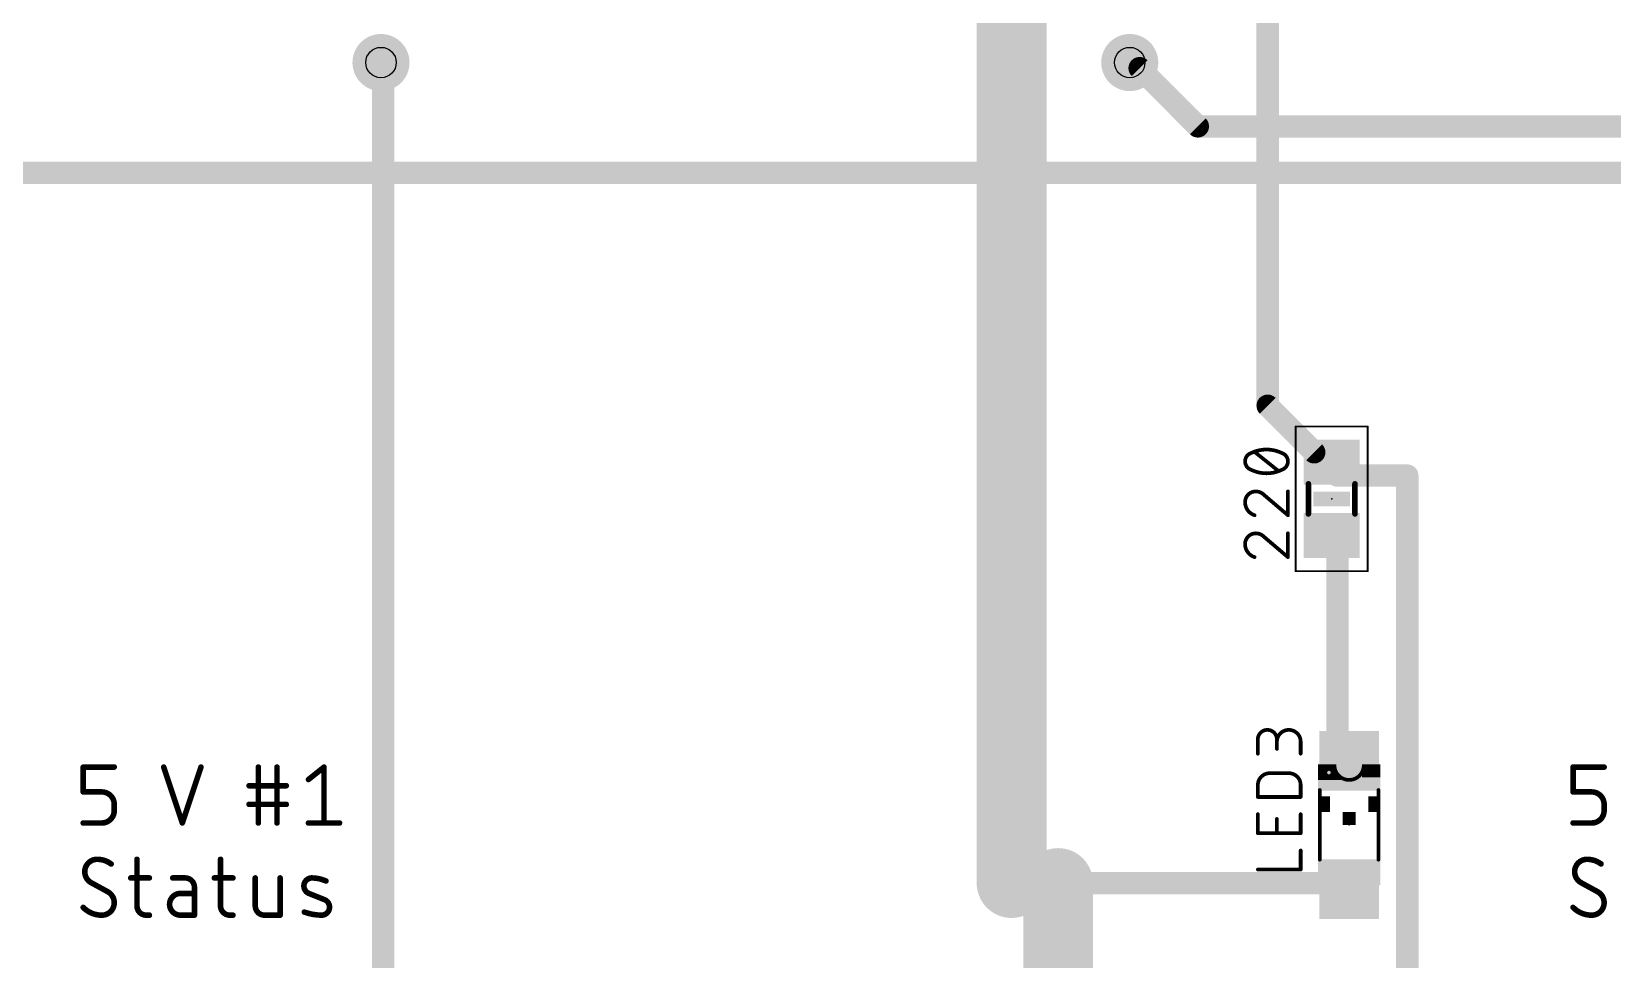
# Model space of a CAD drawing. Extents: x -9 to 239, y 2 to 147.
# Drawn here: x 35.5 to 78.62, y 75.07 to 100.37 of the extents above; entities that cross this region are included whole.
import ezdxf

# ---------------------------------------------------------------- set-up
doc = ezdxf.new("R2010")
doc.units = 0
for name, color, linetype in [('1', 12, 'CONTINUOUS'), ('16', 132, 'CONTINUOUS'), ('17', 110, 'CONTINUOUS'), ('21', 40, 'CONTINUOUS'), ('23', 53, 'CONTINUOUS'), ('25', 253, 'CONTINUOUS'), ('27', 253, 'CONTINUOUS'), ('29', 253, 'CONTINUOUS'), ('30', 253, 'CONTINUOUS'), ('31', 253, 'CONTINUOUS'), ('35', 253, 'CONTINUOUS'), ('39', 12, 'CONTINUOUS'), ('44', 253, 'CONTINUOUS'), ('51', 253, 'CONTINUOUS')]:
    doc.layers.add(name, color=color, linetype=linetype)

# ---------------------------------------------------------------- blocks, each defined once
blk = doc.blocks.new('RECT')
blk.add_solid([(-0.5, -0.5), (0.5, -0.5), (-0.5, 0.5), (0.5, 0.5)])
blk = doc.blocks.new('ROUNDP')
at = {"const_width": 0.5}
blk.add_lwpolyline([(0, -0.25, 1), (0, 0.25, 1), (0, -0.25)], format="xyb", dxfattribs=at)

msp = doc.modelspace()

# ---------------------------------------------------------------- linework, layer by layer
at = {"layer": '1'}
for points, const_width in [([(62.23, 120.65), (62.23, 77.1525)], 1.905), ([(69.215, 119.38), (69.215, 90.17)], 0.6096), ([(45.085, 99.3775), (45.029, 99.53)], 0.6096), ([(45.085, 99.3775), (45.085, 73.66)], 0.6096), ([(69.215, 90.17), (70.485, 88.9)], 0.6096), ([(70.485, 88.9), (70.9611, 88.63)], 0.6096), ([(71.12, 88.265), (70.9611, 88.63)], 0.6096), ([(73.025, 88.265), (71.12, 88.265)], 0.6096), ([(73.025, 50.8), (73.025, 88.265)], 0.6096), ([(71.12, 86.36), (70.9611, 86.63)], 0.6096), ([(71.12, 80.645), (71.12, 86.36)], 0.6096), ([(71.12, 80.645), (71.4365, 80.49)], 0.6096), ([(63.5, 77.1525), (63.5, 64.77)], 1.905), ([(62.23, 77.1525), (63.5, 77.1525)], 0.6096), ([(63.5, 77.1525), (71.12, 77.1525)], 0.6096), ([(71.12, 77.1525), (71.4365, 76.99)], 0.6096)]:
    msp.add_lwpolyline(points, dxfattribs=dict(at, const_width=const_width))
for points, const_width in [([(45.1721, 99.5825, 1), (44.886, 99.4775)], 0.3048), ([(45.2374, 99.3775, 1), (44.9326, 99.3775)], 0.3048), ([(44.9419, 99.325, 1), (45.2281, 99.43)], 0.3048), ([(69.3228, 90.2778, 1), (69.1072, 90.0622)], 0.3048), ([(69.0626, 90.17, 1), (69.3674, 90.17)], 0.3048), ([(70.5602, 89.0326, 1), (70.4098, 88.7674)], 0.3048), ([(70.3772, 88.7922, 1), (70.5928, 89.0078)], 0.3048), ([(71.1008, 88.6908, 1), (70.8213, 88.5692)], 0.3048), ([(70.8859, 88.4974, 1), (71.0363, 88.7626)], 0.3048), ([(71.12, 88.4174, 1), (71.12, 88.1126)], 0.3048), ([(70.9803, 88.2042, 1), (71.2597, 88.3258)], 0.3048), ([(73.1774, 88.265, 1), (72.8726, 88.265)], 0.3048), ([(73.025, 88.1126, 1), (73.025, 88.4174)], 0.3048), ([(71.0924, 86.7073, 1), (70.8297, 86.5527)], 0.3048), ([(71.2724, 86.36, 1), (70.9676, 86.36)], 0.3048), ([(70.9887, 86.2827, 1), (71.2513, 86.4373)], 0.3048), ([(71.187, 80.7819, 1), (71.053, 80.5081)], 0.3048), ([(70.9676, 80.645, 1), (71.2724, 80.645)], 0.3048), ([(71.3695, 80.3531, 1), (71.5035, 80.6269)], 0.3048), ([(63.9763, 77.1525, 1), (63.0237, 77.1525)], 0.9525), ([(61.7538, 77.1525, 1), (62.7063, 77.1525)], 0.9525), ([(62.23, 77.3049, 1), (62.23, 77.0001)], 0.3048), ([(63.5, 77.3049, 1), (63.5, 77.0001)], 0.3048), ([(63.5, 77.0001, 1), (63.5, 77.3049)], 0.3048), ([(71.1896, 77.2881, 1), (71.0504, 77.0169)], 0.3048), ([(71.12, 77.0001, 1), (71.12, 77.3049)], 0.3048), ([(71.3669, 76.8544, 1), (71.5061, 77.1256)], 0.3048)]:
    msp.add_lwpolyline(points, format="xyb", dxfattribs=dict(at, const_width=const_width))
at = {"layer": '16', "const_width": 0.3048}
for points in [[(65.5279, 99.6627, 1), (65.3778, 99.3973)], [(65.8303, 99.4853, 1), (65.6147, 99.2697)], [(65.6475, 99.2448, 1), (65.7975, 99.5102)], [(67.31, 97.9424, 1), (67.31, 97.6376)], [(67.2022, 97.6822, 1), (67.4178, 97.8978)]]:
    msp.add_lwpolyline(points, format="xyb", dxfattribs=at)
at = {"layer": '16', "const_width": 0.6096}
for points in [[(65.7225, 99.3775), (65.4528, 99.53)], [(67.31, 97.79), (65.7225, 99.3775)], [(129.54, 97.79), (67.31, 97.79)], [(27.6225, 96.52), (79.6925, 96.52)]]:
    msp.add_lwpolyline(points, dxfattribs=at)
at = {"layer": '23'}
for p in [(70.9611, 87.63), (71.4365, 78.74)]:
    msp.add_point(p, dxfattribs=at)
at = {"layer": '25'}
for points, const_width in [([(69.4666, 81.0703, 1), (68.9473, 81.0703)], 0.1016), ([(68.9727, 81.0703, 1), (68.9219, 81.0703)], 0.0508), ([(68.9219, 81.0703, 1), (68.9727, 81.0703)], 0.0508), ([(70.1157, 81.0054, 1), (69.4666, 81.0054)], 0.1016), ([(69.492, 81.0703, 1), (69.4412, 81.0703)], 0.0508), ([(69.4412, 81.0703, 1), (69.492, 81.0703)], 0.0508), ([(68.9219, 80.6808, 1), (68.9727, 80.6808)], 0.0508), ([(69.4412, 81.0054, 1), (69.492, 81.0054)], 0.0508), ([(69.4412, 80.8107, 1), (69.492, 80.8107)], 0.0508), ([(70.1411, 81.0054, 1), (70.0903, 81.0054)], 0.0508), ([(70.0903, 81.0054, 1), (70.1411, 81.0054)], 0.0508), ([(70.0903, 80.6808, 1), (70.1411, 80.6808)], 0.0508), ([(36.9443, 80.3148, 1), (36.8681, 80.3148)], 0.0762), ([(36.9062, 80.3529, 1), (36.9062, 80.2767)], 0.0762), ([(37.7529, 80.2767, 1), (37.7529, 80.3529)], 0.0762), ([(39.1371, 80.3268, 1), (39.0648, 80.3028)], 0.0762), ([(40.1531, 80.3028, 1), (40.0808, 80.3268)], 0.0762), ([(41.722, 80.3148, 1), (41.6458, 80.3148)], 0.0762), ([(42.23, 80.3148, 1), (42.1538, 80.3148)], 0.0762), ([(43.5122, 80.3148, 1), (43.436, 80.3148)], 0.0762), ([(43.4979, 80.285, 1), (43.4503, 80.3446)], 0.0762), ([(77.5843, 80.3148, 1), (77.5081, 80.3148)], 0.0762), ([(77.5462, 80.3529, 1), (77.5462, 80.2767)], 0.0762), ([(78.3929, 80.2767, 1), (78.3929, 80.3529)], 0.0762), ([(41.4299, 79.8449, 1), (41.4299, 79.7687)], 0.0762), ([(42.4459, 79.7687, 1), (42.4459, 79.8449)], 0.0762), ([(43.0269, 80.0059, 1), (43.0745, 79.9464)], 0.0762), ([(69.2719, 80.1489, 0.4142), (68.9473, 79.8243)], 0.1016), ([(68.9727, 79.8243, 1), (68.9219, 79.8243)], 0.0508), ([(68.9219, 79.8243, 1), (68.9727, 79.8243)], 0.0508), ([(69.2719, 80.1743, 1), (69.2719, 80.1235)], 0.0508), ([(69.2719, 80.1235, 1), (69.2719, 80.1743)], 0.0508), ([(70.1157, 79.8243, 0.4142), (69.7912, 80.1489)], 0.1016), ([(69.7912, 80.1743, 1), (69.7912, 80.1235)], 0.0508), ([(69.7912, 80.1235, 1), (69.7912, 80.1743)], 0.0508), ([(70.1411, 79.8243, 1), (70.0903, 79.8243)], 0.0508), ([(70.0903, 79.8243, 1), (70.1411, 79.8243)], 0.0508), ([(36.9062, 79.6756, 1), (36.9062, 79.5994)], 0.0762), ([(36.8681, 79.6375, 1), (36.9443, 79.6375)], 0.0762), ([(37.7529, 79.2988, 0.4142), (37.4142, 79.6375)], 0.1524), ([(37.4142, 79.6756, 1), (37.4142, 79.5994)], 0.0762), ([(37.4142, 79.5994, 1), (37.4142, 79.6756)], 0.0762), ([(37.791, 79.2988, 1), (37.7148, 79.2988)], 0.0762), ([(41.4299, 79.3369, 1), (41.4299, 79.2607)], 0.0762), ([(42.4459, 79.2607, 1), (42.4459, 79.3369)], 0.0762), ([(68.9473, 79.5251, 1), (68.9473, 79.4743)], 0.0508), ([(68.9219, 79.4997, 1), (68.9727, 79.4997)], 0.0508), ([(70.0903, 79.4997, 1), (70.1411, 79.4997)], 0.0508), ([(70.1157, 79.4743, 1), (70.1157, 79.5251)], 0.0508), ([(77.5462, 79.6756, 1), (77.5462, 79.5994)], 0.0762), ([(77.5081, 79.6375, 1), (77.5843, 79.6375)], 0.0762), ([(78.3929, 79.2988, 0.4142), (78.0542, 79.6375)], 0.1524), ([(78.0542, 79.6756, 1), (78.0542, 79.5994)], 0.0762), ([(78.0542, 79.5994, 1), (78.0542, 79.6756)], 0.0762), ([(78.431, 79.2988, 1), (78.3548, 79.2988)], 0.0762), ([(37.4142, 78.7908, 0.4142), (37.7529, 79.1295)], 0.1524), ([(37.7148, 79.2988, 1), (37.791, 79.2988)], 0.0762), ([(37.791, 79.1295, 1), (37.7148, 79.1295)], 0.0762), ([(37.7148, 79.1295, 1), (37.791, 79.1295)], 0.0762), ([(68.9727, 79.0307, 1), (68.9219, 79.0307)], 0.0508), ([(69.492, 78.9009, 1), (69.4412, 78.9009)], 0.0508), ([(70.1411, 79.0307, 1), (70.0903, 79.0307)], 0.0508), ([(78.0542, 78.7908, 0.4142), (78.3929, 79.1295)], 0.1524), ([(78.3548, 79.2988, 1), (78.431, 79.2988)], 0.0762), ([(78.431, 79.1295, 1), (78.3548, 79.1295)], 0.0762), ([(78.3548, 79.1295, 1), (78.431, 79.1295)], 0.0762), ([(36.9062, 78.8289, 1), (36.9062, 78.7527)], 0.0762), ([(37.4142, 78.8289, 1), (37.4142, 78.7527)], 0.0762), ([(37.4142, 78.7527, 1), (37.4142, 78.8289)], 0.0762), ([(39.5728, 78.8028, 1), (39.6451, 78.7788)], 0.0762), ([(39.5728, 78.7788, 1), (39.6451, 78.8028)], 0.0762), ([(41.6458, 78.7908, 1), (41.722, 78.7908)], 0.0762), ([(42.1538, 78.7908, 1), (42.23, 78.7908)], 0.0762), ([(43.0507, 78.8289, 1), (43.0507, 78.7527)], 0.0762), ([(43.436, 78.7908, 1), (43.5122, 78.7908)], 0.0762), ([(43.8974, 78.7527, 1), (43.8974, 78.8289)], 0.0762), ([(68.9473, 78.5368, 1), (68.9473, 78.486)], 0.0508), ([(68.9219, 78.5114, 1), (68.9727, 78.5114)], 0.0508), ([(69.4412, 78.5114, 1), (69.492, 78.5114)], 0.0508), ([(70.0903, 78.5114, 1), (70.1411, 78.5114)], 0.0508), ([(70.1157, 78.486, 1), (70.1157, 78.5368)], 0.0508), ([(77.5462, 78.8289, 1), (77.5462, 78.7527)], 0.0762), ([(78.0542, 78.8289, 1), (78.0542, 78.7527)], 0.0762), ([(78.0542, 78.7527, 1), (78.0542, 78.8289)], 0.0762), ([(70.1411, 78.0401, 1), (70.0903, 78.0401)], 0.0508), ([(37.2872, 77.8002, 0.4142), (36.9485, 77.4615)], 0.1524), ([(37.6682, 77.6732, 0.1623), (37.2872, 77.8002)], 0.1524), ([(37.2872, 77.8383, 1), (37.2872, 77.7621)], 0.0762), ([(37.2872, 77.7621, 1), (37.2872, 77.8383)], 0.0762), ([(37.6453, 77.6427, 1), (37.6911, 77.7037)], 0.0762), ([(38.4107, 77.8002, 1), (38.3345, 77.8002)], 0.0762), ([(40.6901, 77.8002, 1), (40.6139, 77.8002)], 0.0762), ([(77.9272, 77.8002, 0.4142), (77.5885, 77.4615)], 0.1524), ([(78.3082, 77.6732, 0.1623), (77.9272, 77.8002)], 0.1524), ([(77.9272, 77.8383, 1), (77.9272, 77.7621)], 0.0762), ([(77.9272, 77.7621, 1), (77.9272, 77.8383)], 0.0762), ([(78.2853, 77.6427, 1), (78.3311, 77.7037)], 0.0762), ([(36.9485, 77.4615, 0.2656), (37.1179, 77.1652)], 0.1524), ([(36.9866, 77.4615, 1), (36.9104, 77.4615)], 0.0762), ([(36.9104, 77.4615, 1), (36.9866, 77.4615)], 0.0762), ([(37.1361, 77.1986, 1), (37.0996, 77.1318)], 0.0762), ([(37.0985, 77.1324, 1), (37.1372, 77.198)], 0.0762), ([(38.2033, 77.3303, 1), (38.2033, 77.2541)], 0.0762), ([(38.7113, 77.2541, 1), (38.7113, 77.3303)], 0.0762), ([(39.3474, 77.3303, 1), (39.3474, 77.2541)], 0.0762), ([(39.94, 77.0382, 0.4142), (39.686, 77.2922)], 0.1524), ([(39.686, 77.3303, 1), (39.686, 77.2541)], 0.0762), ([(39.686, 77.2541, 1), (39.686, 77.3303)], 0.0762), ([(40.4827, 77.3303, 1), (40.4827, 77.2541)], 0.0762), ([(40.9907, 77.2541, 1), (40.9907, 77.3303)], 0.0762), ([(41.6374, 77.2922, 1), (41.5612, 77.2922)], 0.0762), ([(42.3147, 77.2922, 1), (42.2385, 77.2922)], 0.0762), ([(43.1488, 77.2922, 0.8318), (43.0642, 76.8689)], 0.1524), ([(43.5298, 77.2075, 0.1025), (43.1488, 77.2922)], 0.1524), ([(43.1494, 77.3303, 1), (43.1483, 77.2541)], 0.0762), ([(43.1483, 77.2541, 1), (43.1494, 77.3303)], 0.0762), ([(43.5142, 77.1728, 1), (43.5455, 77.2423)], 0.0762), ([(68.9473, 77.5462, 1), (68.9473, 77.4954)], 0.0508), ([(70.0903, 77.5208, 1), (70.1411, 77.5208)], 0.0508), ([(70.1157, 77.4954, 1), (70.1157, 77.5462)], 0.0508), ([(77.5885, 77.4615, 0.2656), (77.7579, 77.1652)], 0.1524), ([(77.6266, 77.4615, 1), (77.5504, 77.4615)], 0.0762), ([(77.5504, 77.4615, 1), (77.6266, 77.4615)], 0.0762), ([(77.7761, 77.1986, 1), (77.7396, 77.1318)], 0.0762), ([(77.7385, 77.1324, 1), (77.7772, 77.198)], 0.0762), ([(37.7529, 76.6149, 0.2656), (37.5835, 76.9112)], 0.1524), ([(37.6029, 76.944, 1), (37.5642, 76.8784)], 0.0762), ([(37.5653, 76.8778, 1), (37.6018, 76.9446)], 0.0762), ([(39.559, 76.8689, 1), (39.559, 76.2762)], 0.1524), ([(39.559, 76.907, 1), (39.559, 76.8308)], 0.0762), ([(39.559, 76.8308, 1), (39.559, 76.907)], 0.0762), ([(39.9781, 77.0382, 1), (39.9019, 77.0382)], 0.0762), ([(39.9019, 77.0382, 1), (39.9781, 77.0382)], 0.0762), ([(39.94, 76.8308, 1), (39.94, 76.907)], 0.0762), ([(43.0783, 76.9042, 1), (43.05, 76.8335)], 0.0762), ([(43.05, 76.8335, 1), (43.0783, 76.9042)], 0.0762), ([(43.4028, 76.2762, 0.8318), (43.4875, 76.6995)], 0.1524), ([(43.5017, 76.7349, 1), (43.4734, 76.6642)], 0.0762), ([(43.4734, 76.6642, 1), (43.5017, 76.7349)], 0.0762), ([(78.3929, 76.6149, 0.2656), (78.2235, 76.9112)], 0.1524), ([(78.2429, 76.944, 1), (78.2042, 76.8784)], 0.0762), ([(78.2053, 76.8778, 1), (78.2418, 76.9446)], 0.0762), ([(36.9062, 76.4879, 0.2), (37.4142, 76.2762)], 0.1524), ([(36.9333, 76.5147, 1), (36.8791, 76.461)], 0.0762), ([(37.4142, 76.2762, 0.4142), (37.7529, 76.6149)], 0.1524), ([(37.4142, 76.3143, 1), (37.4142, 76.2381)], 0.0762), ([(37.4142, 76.2381, 1), (37.4142, 76.3143)], 0.0762), ([(37.791, 76.6149, 1), (37.7148, 76.6149)], 0.0762), ([(37.7148, 76.6149, 1), (37.791, 76.6149)], 0.0762), ([(38.3726, 76.5302, 0.4142), (38.6266, 76.2762)], 0.1524), ([(38.4107, 76.5302, 1), (38.3345, 76.5302)], 0.0762), ([(38.3345, 76.5302, 1), (38.4107, 76.5302)], 0.0762), ([(38.6266, 76.3143, 1), (38.6266, 76.2381)], 0.0762), ([(38.6266, 76.2381, 1), (38.6266, 76.3143)], 0.0762), ([(38.7113, 76.2381, 1), (38.7113, 76.3143)], 0.0762), ([(39.559, 76.3143, 1), (39.559, 76.2381)], 0.0762), ([(39.559, 76.2381, 1), (39.559, 76.3143)], 0.0762), ([(39.94, 76.2381, 1), (39.94, 76.3143)], 0.0762), ([(40.652, 76.5302, 0.4142), (40.906, 76.2762)], 0.1524), ([(40.6901, 76.5302, 1), (40.6139, 76.5302)], 0.0762), ([(40.6139, 76.5302, 1), (40.6901, 76.5302)], 0.0762), ([(40.906, 76.3143, 1), (40.906, 76.2381)], 0.0762), ([(40.906, 76.2381, 1), (40.906, 76.3143)], 0.0762), ([(40.9907, 76.2381, 1), (40.9907, 76.3143)], 0.0762), ([(41.5993, 76.5302, 0.4142), (41.8533, 76.2762)], 0.1524), ([(41.6374, 76.5302, 1), (41.5612, 76.5302)], 0.0762), ([(41.5612, 76.5302, 1), (41.6374, 76.5302)], 0.0762), ([(41.8533, 76.3143, 1), (41.8533, 76.2381)], 0.0762), ([(41.8533, 76.2381, 1), (41.8533, 76.3143)], 0.0762), ([(42.2766, 76.2381, 1), (42.2766, 76.3143)], 0.0762), ([(42.9372, 76.3609, 0.083), (43.4028, 76.2762)], 0.1524), ([(42.9501, 76.3967, 1), (42.9243, 76.325)], 0.0762), ([(43.4034, 76.3143, 1), (43.4023, 76.2381)], 0.0762), ([(43.4023, 76.2381, 1), (43.4034, 76.3143)], 0.0762), ([(77.5462, 76.4879, 0.2), (78.0542, 76.2762)], 0.1524), ([(77.5733, 76.5147, 1), (77.5191, 76.461)], 0.0762), ([(78.0542, 76.2762, 0.4142), (78.3929, 76.6149)], 0.1524), ([(78.0542, 76.3143, 1), (78.0542, 76.2381)], 0.0762), ([(78.0542, 76.2381, 1), (78.0542, 76.3143)], 0.0762), ([(78.431, 76.6149, 1), (78.3548, 76.6149)], 0.0762), ([(78.3548, 76.6149, 1), (78.431, 76.6149)], 0.0762), ([(39.9019, 76.2762, 1), (39.9781, 76.2762)], 0.0762), ([(42.2385, 76.2762, 1), (42.3147, 76.2762)], 0.0762)]:
    msp.add_lwpolyline(points, format="xyb", dxfattribs=dict(at, const_width=const_width))
for points, const_width in [([(68.9473, 80.6808), (68.9473, 81.0703)], 0.1016), ([(69.4666, 81.0703), (69.4666, 80.8107)], 0.1016), ([(70.1157, 80.6808), (70.1157, 81.0054)], 0.1016), ([(36.9062, 79.6375), (36.9062, 80.3148)], 0.1524), ([(36.9062, 80.3148), (37.7529, 80.3148)], 0.1524), ([(39.101, 80.3148), (39.609, 78.7908)], 0.1524), ([(39.609, 78.7908), (40.117, 80.3148)], 0.1524), ([(41.6839, 78.7908), (41.6839, 80.3148)], 0.1524), ([(42.1919, 78.7908), (42.1919, 80.3148)], 0.1524), ([(43.0507, 79.9761), (43.4741, 80.3148)], 0.1524), ([(43.4741, 80.3148), (43.4741, 78.7908)], 0.1524), ([(77.5462, 79.6375), (77.5462, 80.3148)], 0.1524), ([(77.5462, 80.3148), (78.3929, 80.3148)], 0.1524), ([(41.4299, 79.8068), (42.4459, 79.8068)], 0.1524), ([(68.9473, 79.4997), (68.9473, 79.8243)], 0.1016), ([(69.2719, 80.1489), (69.7912, 80.1489)], 0.1016), ([(70.1157, 79.8243), (70.1157, 79.4997)], 0.1016), ([(37.4142, 79.6375), (36.9062, 79.6375)], 0.1524), ([(37.7529, 79.1295), (37.7529, 79.2988)], 0.1524), ([(41.4299, 79.2988), (42.4459, 79.2988)], 0.1524), ([(70.1157, 79.4997), (68.9473, 79.4997)], 0.1016), ([(78.0542, 79.6375), (77.5462, 79.6375)], 0.1524), ([(78.3929, 79.1295), (78.3929, 79.2988)], 0.1524), ([(68.9473, 78.5114), (68.9473, 79.0307)], 0.1016), ([(69.4666, 78.5114), (69.4666, 78.9009)], 0.1016), ([(70.1157, 79.0307), (70.1157, 78.5114)], 0.1016), ([(36.9062, 78.7908), (37.4142, 78.7908)], 0.1524), ([(43.0507, 78.7908), (43.8974, 78.7908)], 0.1524), ([(70.1157, 78.5114), (68.9473, 78.5114)], 0.1016), ([(77.5462, 78.7908), (78.0542, 78.7908)], 0.1524), ([(70.1157, 77.5208), (70.1157, 78.0401)], 0.1016), ([(38.3726, 77.8002), (38.3726, 76.5302)], 0.1524), ([(40.652, 77.8002), (40.652, 76.5302)], 0.1524), ([(37.5835, 76.9112), (37.1179, 77.1652)], 0.1524), ([(38.2033, 77.2922), (38.7113, 77.2922)], 0.1524), ([(39.686, 77.2922), (39.3474, 77.2922)], 0.1524), ([(40.4827, 77.2922), (40.9907, 77.2922)], 0.1524), ([(41.5993, 77.2922), (41.5993, 76.5302)], 0.1524), ([(42.2766, 76.2762), (42.2766, 77.2922)], 0.1524), ([(68.9473, 77.5208), (70.1157, 77.5208)], 0.1016), ([(78.2235, 76.9112), (77.7579, 77.1652)], 0.1524), ([(39.94, 76.8689), (39.559, 76.8689)], 0.1524), ([(39.94, 76.2762), (39.94, 77.0382)], 0.1524), ([(43.4875, 76.6995), (43.0642, 76.8689)], 0.1524), ([(38.6266, 76.2762), (38.7113, 76.2762)], 0.1524), ([(39.559, 76.2762), (39.94, 76.2762)], 0.1524), ([(40.906, 76.2762), (40.9907, 76.2762)], 0.1524), ([(41.8533, 76.2762), (42.2766, 76.2762)], 0.1524)]:
    msp.add_lwpolyline(points, dxfattribs=dict(at, const_width=const_width))
at = {"layer": '27'}
for points, const_width in [([(68.7612, 88.8788, 0.3205), (68.5989, 88.6516)], 0.1016), ([(68.75, 88.9017, 1), (68.7723, 88.856)], 0.0508), ([(69.1831, 88.9762, 0.1139), (68.7612, 88.8788)], 0.1016), ([(68.7694, 88.8548, 1), (68.7529, 88.9029)], 0.0508), ([(68.8744, 88.9311, 1), (68.8427, 88.8915)], 0.0508), ([(69.605, 88.8788, 0.1139), (69.1831, 88.9762)], 0.1016), ([(69.1831, 89.0016, 1), (69.1831, 88.9508)], 0.0508), ([(69.1831, 88.9508, 1), (69.1831, 89.0016)], 0.0508), ([(69.6132, 88.9029, 1), (69.5968, 88.8548)], 0.0508), ([(69.7673, 88.6516, 0.3205), (69.605, 88.8788)], 0.1016), ([(69.5939, 88.856, 1), (69.6161, 88.9017)], 0.0508), ([(68.5989, 88.6516, 0.3205), (68.7612, 88.4245)], 0.1016), ([(68.6243, 88.6516, 1), (68.5735, 88.6516)], 0.0508), ([(68.5735, 88.6516, 1), (68.6243, 88.6516)], 0.0508), ([(68.7723, 88.4473, 1), (68.75, 88.4016)], 0.0508), ([(68.7612, 88.4245, 0.1139), (69.1831, 88.3271)], 0.1016), ([(68.7529, 88.4004, 1), (68.7694, 88.4485)], 0.0508), ([(69.1831, 88.3271, 0.1139), (69.605, 88.4245)], 0.1016), ([(69.4918, 88.3722, 1), (69.5235, 88.4118)], 0.0508), ([(69.605, 88.4245, 0.3205), (69.7673, 88.6516)], 0.1016), ([(69.5968, 88.4485, 1), (69.6132, 88.4004)], 0.0508), ([(69.6161, 88.4016, 1), (69.5939, 88.4473)], 0.0508), ([(69.7927, 88.6516, 1), (69.7419, 88.6516)], 0.0508), ([(69.7419, 88.6516, 1), (69.7927, 88.6516)], 0.0508), ([(69.1831, 88.3525, 1), (69.1831, 88.3017)], 0.0508), ([(69.1831, 88.3017, 1), (69.1831, 88.3525)], 0.0508), ([(68.891, 87.8332, 0.4142), (68.5989, 87.5411)], 0.1016), ([(68.5989, 87.5411, 0.3252), (68.8585, 87.1841)], 0.1016), ([(68.6243, 87.5411, 1), (68.5735, 87.5411)], 0.0508), ([(68.5735, 87.5411, 1), (68.6243, 87.5411)], 0.0508), ([(69.1182, 87.7358, 0.2053), (68.891, 87.8332)], 0.1016), ([(68.891, 87.8586, 1), (68.891, 87.8078)], 0.0508), ([(68.891, 87.8078, 1), (68.891, 87.8586)], 0.0508), ([(69.1346, 87.7552, 1), (69.1017, 87.7165)], 0.0508), ([(69.0998, 87.7183, 1), (69.1366, 87.7534)], 0.0508), ([(69.7927, 87.8332, 1), (69.7419, 87.8332)], 0.0508), ([(68.8507, 87.1599, 1), (68.8664, 87.2083)], 0.0508), ([(69.7419, 87.1841, 1), (69.7927, 87.1841)], 0.0508), ([(69.7508, 87.1647, 1), (69.7837, 87.2034)], 0.0508), ([(68.891, 86.6902, 0.4142), (68.5989, 86.3981)], 0.1016), ([(69.1182, 86.5928, 0.2053), (68.891, 86.6902)], 0.1016), ([(68.891, 86.7156, 1), (68.891, 86.6648)], 0.0508), ([(68.891, 86.6648, 1), (68.891, 86.7156)], 0.0508), ([(69.7927, 86.6902, 1), (69.7419, 86.6902)], 0.0508), ([(68.5989, 86.3981, 0.3252), (68.8585, 86.0411)], 0.1016), ([(68.6243, 86.3981, 1), (68.5735, 86.3981)], 0.0508), ([(68.5735, 86.3981, 1), (68.6243, 86.3981)], 0.0508), ([(69.1346, 86.6122, 1), (69.1017, 86.5735)], 0.0508), ([(69.0998, 86.5753, 1), (69.1366, 86.6104)], 0.0508), ([(68.8507, 86.0169, 1), (68.8664, 86.0653)], 0.0508), ([(69.7419, 86.0411, 1), (69.7927, 86.0411)], 0.0508), ([(69.7508, 86.0217, 1), (69.7837, 86.0605)], 0.0508)]:
    msp.add_lwpolyline(points, format="xyb", dxfattribs=dict(at, const_width=const_width))
at = {"layer": '27', "const_width": 0.1016}
for points in [[(69.5076, 88.392), (68.8585, 88.9113)], [(69.1182, 87.7358), (69.7673, 87.1841)], [(69.7673, 87.1841), (69.7673, 87.8332)], [(69.7673, 86.0411), (69.7673, 86.6902)], [(69.1182, 86.5928), (69.7673, 86.0411)]]:
    msp.add_lwpolyline(points, dxfattribs=at)
at = {"layer": '39', "const_width": 0.0508}
for points in [[(69.9781, 85.657), (69.9781, 89.603)], [(69.9781, 89.603), (71.9441, 89.603)], [(71.9441, 89.603), (71.9441, 85.657)], [(71.9441, 85.657), (69.9781, 85.657)]]:
    msp.add_lwpolyline(points, dxfattribs=at)
at = {"layer": '39', "const_width": 0.0254}
for points in [[(69.9908, 89.603, 1), (69.9654, 89.603)], [(69.9781, 89.6157, 1), (69.9781, 89.5903)], [(71.9568, 89.603, 1), (71.9314, 89.603)], [(71.9441, 89.5903, 1), (71.9441, 89.6157)], [(69.9781, 85.6697, 1), (69.9781, 85.6443)], [(69.9654, 85.657, 1), (69.9908, 85.657)], [(71.9314, 85.657, 1), (71.9568, 85.657)], [(71.9441, 85.6443, 1), (71.9441, 85.6697)]]:
    msp.add_lwpolyline(points, format="xyb", dxfattribs=at)
at = {"layer": '44'}
for centre in [(45.029, 99.53), (65.4528, 99.53)]:
    msp.add_circle(centre, 0.415, dxfattribs=at)
at = {"layer": '51'}
for points, const_width in [([(70.3261, 88.04), (70.3261, 87.22)], 0.1524), ([(71.5961, 88.04), (71.5961, 87.22)], 0.1524), ([(70.6365, 77.79), (70.6365, 79.69)], 0.1016), ([(72.2365, 79.69), (72.2365, 77.79)], 0.1016)]:
    msp.add_lwpolyline(points, dxfattribs=dict(at, const_width=const_width))
for points, const_width in [([(70.3642, 88.04, 1), (70.288, 88.04)], 0.0762), ([(71.6342, 88.04, 1), (71.558, 88.04)], 0.0762), ([(70.288, 87.22, 1), (70.3642, 87.22)], 0.0762), ([(71.558, 87.22, 1), (71.6342, 87.22)], 0.0762), ([(70.8865, 80.065, 1), (70.8865, 80.265, 1), (70.8865, 80.065)], 0.1016), ([(71.0365, 80.365, 1), (71.8365, 80.365)], 0.1016), ([(70.6619, 79.69, 1), (70.6111, 79.69)], 0.0508), ([(72.2619, 79.69, 1), (72.2111, 79.69)], 0.0508), ([(70.6111, 77.79, 1), (70.6619, 77.79)], 0.0508), ([(72.2111, 77.79, 1), (72.2619, 77.79)], 0.0508)]:
    msp.add_lwpolyline(points, format="xyb", dxfattribs=dict(at, const_width=const_width))

# ---------------------------------------------------------------- block references
at = {"layer": '1', "xscale": 1.1, "yscale": 1.4, "rotation": 270}
for p in [(70.9611, 88.63), (70.9611, 86.63)]:
    msp.add_blockref('RECT', p, dxfattribs=at)
at = {"layer": '1', "xscale": 1.5, "yscale": 1.5}
for p in [(71.4365, 80.49), (71.4365, 76.99)]:
    msp.add_blockref('RECT', p, dxfattribs=at)
at = {"layer": '17', "xscale": 1.43, "yscale": 1.43, "rotation": 90}
for p in [(45.029, 99.53), (45.029, 99.53), (65.4528, 99.53), (65.4528, 99.53)]:
    msp.add_blockref('ROUNDP', p, dxfattribs=at)
at = {"layer": '21', "xscale": 0.65, "yscale": 1.4, "rotation": 270}
for p in [(70.9626, 88.3718), (70.9626, 86.8986)]:
    msp.add_blockref('RECT', p, dxfattribs=at)
at = {"layer": '21'}
for p, xscale, yscale in [((70.749, 79.3025), 0.325, 0.425), ((72.124, 79.3025), 0.325, 0.425), ((71.4365, 78.915), 0.35, 0.35)]:
    msp.add_blockref('RECT', p, dxfattribs=dict(at, xscale=xscale, yscale=yscale))
at = {"layer": '29'}
for name, p, xscale, yscale, rotation in [('ROUNDP', (45.029, 99.53), 1.557, 1.557, 90), ('ROUNDP', (65.4528, 99.53), 1.557, 1.557, 90), ('RECT', (70.9611, 88.63), 1.227, 1.527, 270), ('RECT', (70.9611, 86.63), 1.227, 1.527, 270)]:
    msp.add_blockref(name, p, dxfattribs=dict(at, xscale=xscale, yscale=yscale, rotation=rotation))
at = {"layer": '29', "xscale": 1.627, "yscale": 1.627}
for p in [(71.4365, 80.49), (71.4365, 76.99)]:
    msp.add_blockref('RECT', p, dxfattribs=at)
at = {"layer": '30', "xscale": 1.557, "yscale": 1.557, "rotation": 90}
for p in [(45.029, 99.53), (65.4528, 99.53)]:
    msp.add_blockref('ROUNDP', p, dxfattribs=at)
at = {"layer": '31', "xscale": 1.1, "yscale": 1.4, "rotation": 270}
for p in [(70.9611, 88.63), (70.9611, 86.63)]:
    msp.add_blockref('RECT', p, dxfattribs=at)
at = {"layer": '31', "xscale": 1.5, "yscale": 1.5}
for p in [(71.4365, 80.49), (71.4365, 76.99)]:
    msp.add_blockref('RECT', p, dxfattribs=at)
at = {"layer": '35', "xscale": 0.3998, "yscale": 1.0002, "rotation": 270}
msp.add_blockref('RECT', (70.9611, 87.63), dxfattribs=at)
at = {"layer": '51'}
for p, xscale, yscale in [((70.8365, 80.3275), 0.5, 0.125), ((70.699, 80.1275), 0.225, 0.325), ((72.0365, 80.215), 0.5, 0.35), ((71.4365, 79.84), 1.7, 0.3), ((70.999, 80.0275), 0.425, 0.125), ((71.049, 80.0775), 0.125, 0.225), ((71.9865, 80.0275), 0.6, 0.125), ((71.4365, 77.44), 1.7, 0.7)]:
    msp.add_blockref('RECT', p, dxfattribs=dict(at, xscale=xscale, yscale=yscale))

doc.saveas('drawing.dxf')
